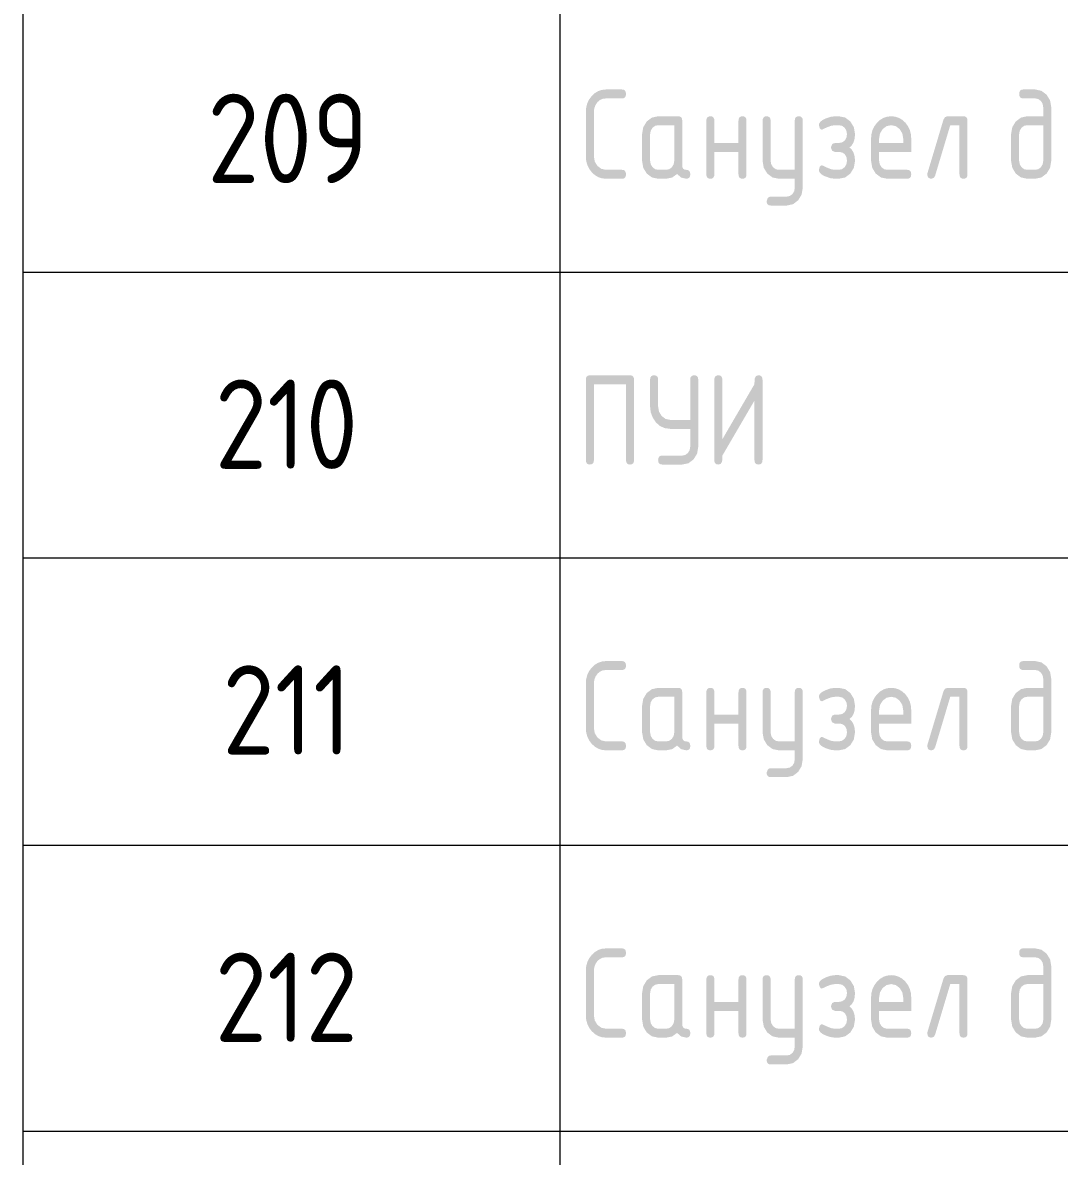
# Model space of a CAD drawing. Header units: millimetres. Extents: x -33838 to 476301, y -41806 to 120107.
# Drawn here: x 165623 to 168524, y 8621 to 11794 of the extents above; entities that cross this region are included whole.
import ezdxf

# ---------------------------------------------------------------- set-up
doc = ezdxf.new("R2010")
doc.units = ezdxf.units.MM
doc.layers.add('0_АР', color=8, linetype='Continuous', lineweight=20)
doc.styles.add('PIK', font='isocpeur.ttf', dxfattribs={"width": 0.9, "height": 250})

msp = doc.modelspace()

# ---------------------------------------------------------------- hatches: boundary and pattern name
at = {"layer": '0_АР'}
h = msp.add_hatch(color=7, dxfattribs=at)
h.dxf.hatch_style = 2
h.paths.add_polyline_path([(167299.81056, 11607.22067), (167304.73016, 11606.43597), (167308.24406, 11604.08557), (167310.35246, 11600.17457), (167311.05526, 11594.70807), (167310.35246, 11589.25017), (167308.24406, 11585.35807), (167304.73016, 11583.02657), (167299.81056, 11582.25057), (167254.88646, 11582.25057), (167245.78026, 11581.08437), (167237.88836, 11577.59277), (167231.20576, 11571.78607), (167225.72716, 11563.67457), (167222.33036, 11554.57267), (167221.20726, 11544.76797), (167221.20726, 11419.80747), (167223.66016, 11405.41387), (167231.07396, 11393.29397), (167241.94666, 11385.06017), (167254.88646, 11382.32477), (167299.81056, 11382.32477), (167304.73016, 11381.54107), (167308.24406, 11379.19667), (167310.35246, 11375.30197), (167311.05526, 11369.86737), (167310.35246, 11364.37757), (167308.24406, 11360.46907), (167304.73016, 11358.13157), (167299.81056, 11357.35477), (167254.88646, 11357.35477), (167243.65286, 11358.49247), (167233.27196, 11361.90917), (167223.74886, 11367.60997), (167215.08876, 11375.59997), (167207.89446, 11385.21267), (167202.76216, 11395.78137), (167199.68656, 11407.31117), (167198.66256, 11419.80747), (167198.66256, 11544.76797), (167199.68656, 11557.23227), (167202.76216, 11568.74577), (167207.89446, 11579.30847), (167215.08876, 11588.92027), (167223.74886, 11596.91897), (167233.27196, 11602.63867), (167243.65286, 11606.07427), (167254.88646, 11607.22067)])
h = msp.add_hatch(color=7, dxfattribs=at)
h.paths.add_polyline_path([(168501.20836, 11557.22537), (168501.20836, 11407.34997), (168497.91486, 11387.91967), (168488.08946, 11371.79657), (168473.59246, 11360.95827), (168456.28436, 11357.35477), (168433.79476, 11357.35477), (168416.39016, 11360.99277), (168401.87936, 11371.90687), (168392.08156, 11388.05747), (168388.81556, 11407.34997), (168388.81556, 11482.31527), (168392.08836, 11501.66977), (168401.93446, 11517.75837), (168416.43836, 11528.62417), (168433.79476, 11532.25537), (168478.77386, 11532.25537), (168478.77386, 11557.22537), (168477.13406, 11566.97507), (168472.26956, 11575.02967), (168465.04176, 11580.43847), (168456.28436, 11582.25057), (168422.54996, 11582.25057), (168417.63896, 11583.02657), (168414.14396, 11585.35807), (168412.05446, 11589.25017), (168411.36026, 11594.70807), (168412.05446, 11600.17457), (168414.14396, 11604.08557), (168417.63896, 11606.43597), (168422.54996, 11607.22067), (168456.28436, 11607.22067), (168473.66136, 11603.55507), (168488.14456, 11592.61347), (168497.94246, 11576.49037)])
h.paths.add_polyline_path([(168478.77386, 11407.34997), (168478.77386, 11507.28527), (168433.79476, 11507.28527), (168425.10616, 11505.43877), (168417.86466, 11499.95417), (168412.97946, 11491.89947), (168411.36026, 11482.31527), (168411.36026, 11407.34997), (168413.01396, 11397.80707), (168417.97486, 11389.71107), (168425.22336, 11384.15757), (168433.79476, 11382.32477), (168456.28436, 11382.32477), (168464.93146, 11384.14377), (168472.21446, 11389.60087), (168477.12716, 11397.68987)])
h = msp.add_hatch(color=7, dxfattribs=at)
h.paths.add_polyline_path([(167490.99586, 11369.86737), (167490.29306, 11364.37757), (167488.18466, 11360.46907), (167484.67066, 11358.13157), (167479.75106, 11357.35477), (167465.48146, 11360.66207), (167454.06436, 11370.58387), (167440.20826, 11360.66207), (167423.58216, 11357.35477), (167401.09266, 11357.35477), (167383.68796, 11360.95827), (167369.17726, 11371.79657), (167359.37936, 11387.91967), (167356.11346, 11407.34997), (167356.11346, 11482.31527), (167359.37936, 11501.66977), (167369.17726, 11517.75837), (167383.68796, 11528.62417), (167401.09266, 11532.25537), (167457.26146, 11532.25537), (167462.18106, 11531.47077), (167465.69506, 11529.12027), (167467.80346, 11525.20927), (167468.50626, 11519.74277), (167468.50626, 11394.83737), (167469.20906, 11389.34757), (167471.31746, 11385.43917), (167474.83146, 11383.10167), (167479.75106, 11382.32477), (167484.67066, 11381.54107), (167488.18466, 11379.19667), (167490.29306, 11375.30197)])
h.paths.add_polyline_path([(167446.07176, 11507.28527), (167401.09266, 11507.28527), (167392.40406, 11505.43877), (167385.16246, 11499.95417), (167380.27736, 11491.89947), (167378.65816, 11482.31527), (167378.65816, 11407.34997), (167380.31176, 11397.80707), (167385.27276, 11389.71107), (167392.52126, 11384.15757), (167401.09266, 11382.32477), (167423.58216, 11382.32477), (167432.22936, 11384.14377), (167439.51236, 11389.60087), (167444.42506, 11397.68987), (167446.07176, 11407.34997)])
h = msp.add_hatch(color=7, dxfattribs=at)
h.dxf.hatch_style = 2
h.paths.add_polyline_path([(167558.42246, 11432.31997), (167558.42246, 11369.86737), (167557.71966, 11364.37757), (167555.61126, 11360.46907), (167552.09726, 11358.13157), (167547.17766, 11357.35477), (167542.22626, 11358.13157), (167538.69586, 11360.46907), (167536.58146, 11364.37757), (167535.87776, 11369.86737), (167535.87776, 11519.74277), (167536.58146, 11525.20927), (167538.69586, 11529.12027), (167542.22626, 11531.47077), (167547.17766, 11532.25537), (167552.09726, 11531.47077), (167555.61126, 11529.12027), (167557.71966, 11525.20927), (167558.42246, 11519.74277), (167558.42246, 11457.29007), (167625.83616, 11457.29007), (167625.83616, 11519.74277), (167626.53026, 11525.20927), (167628.61976, 11529.12027), (167632.11476, 11531.47077), (167637.02576, 11532.25537), (167641.94536, 11531.47077), (167645.45936, 11529.12027), (167647.56776, 11525.20927), (167648.27056, 11519.74277), (167648.27056, 11369.86737), (167647.56776, 11364.37757), (167645.45936, 11360.46907), (167641.94536, 11358.13157), (167637.02576, 11357.35477), (167632.11476, 11358.13157), (167628.61976, 11360.46907), (167626.53026, 11364.37757), (167625.83616, 11369.86737), (167625.83616, 11432.31997)])
h = msp.add_hatch(color=7, dxfattribs=at)
h.dxf.hatch_style = 2
h.paths.add_polyline_path([(167783.28706, 11331.99887), (167783.28706, 11357.35477), (167738.30786, 11357.35477), (167720.90326, 11360.99277), (167706.39256, 11371.90687), (167696.59466, 11388.05747), (167693.32876, 11407.34997), (167693.32876, 11519.74277), (167694.03236, 11525.20927), (167696.14676, 11529.12027), (167699.67716, 11531.47077), (167704.62866, 11532.25537), (167709.54826, 11531.47077), (167713.06226, 11529.12027), (167715.17066, 11525.20927), (167715.87346, 11519.74277), (167715.87346, 11407.34997), (167717.52706, 11397.80707), (167722.48796, 11389.71107), (167729.73646, 11384.15757), (167738.30786, 11382.32477), (167783.28706, 11382.32477), (167783.28706, 11519.74277), (167783.98126, 11525.20927), (167786.07066, 11529.12027), (167789.56576, 11531.47077), (167794.47676, 11532.25537), (167799.39636, 11531.47077), (167802.91036, 11529.12027), (167805.01876, 11525.20927), (167805.72156, 11519.74277), (167805.72156, 11332.38467), (167802.50376, 11313.11967), (167792.87816, 11296.99667), (167778.56036, 11286.05507), (167761.34866, 11282.38947), (167715.87346, 11282.38947), (167710.95386, 11283.17407), (167707.43986, 11285.52447), (167705.33146, 11289.43557), (167704.62866, 11294.90207), (167707.99106, 11303.61127), (167711.66356, 11306.43627), (167715.87346, 11307.35947), (167760.79746, 11307.35947), (167769.55486, 11309.13027), (167776.78266, 11314.41507), (167781.64716, 11322.31807)])
h = msp.add_hatch(color=7, dxfattribs=at)
h.dxf.hatch_style = 2
h.paths.add_polyline_path([(167929.49316, 11407.34997), (167928.00486, 11417.80927), (167923.54006, 11425.70547), (167917.64206, 11430.12207), (167910.25576, 11432.09957), (167895.75886, 11432.31997), (167887.76616, 11435.90287), (167884.51406, 11444.83257), (167887.82136, 11453.81737), (167892.27926, 11456.57347), (167899.01096, 11457.51057), (167902.42856, 11457.51057), (167905.95626, 11457.29007), (167916.01596, 11459.07467), (167923.42986, 11464.45587), (167927.97046, 11472.51737), (167929.49316, 11482.31527), (167927.85336, 11492.03727), (167922.98886, 11500.06437), (167915.76106, 11505.47317), (167907.00356, 11507.28527), (167895.75886, 11507.28527), (167885.28576, 11505.68677), (167872.66286, 11500.94637), (167862.47916, 11496.18517), (167859.32346, 11494.60737), (167856.09196, 11495.73047), (167853.31526, 11499.12727), (167850.77966, 11507.83647), (167851.92776, 11512.64157), (167855.37536, 11517.21407), (167861.12786, 11521.54887), (167869.19026, 11525.64077), (167883.48736, 11530.60167), (167895.75886, 11532.25537), (167907.00356, 11532.25537), (167924.40826, 11528.62417), (167938.91896, 11517.75837), (167948.66856, 11501.66977), (167951.92766, 11482.31527), (167950.95786, 11469.93187), (167948.05536, 11459.56387), (167943.23046, 11451.20087), (167936.49366, 11444.83257), (167943.23046, 11438.27827), (167948.05536, 11429.85337), (167950.95786, 11419.54737), (167951.92766, 11407.34997), (167948.66856, 11387.91967), (167938.91896, 11371.79657), (167924.40826, 11360.95827), (167907.00356, 11357.35477), (167895.75886, 11357.35477), (167883.19796, 11358.96707), (167869.02486, 11363.80397), (167861.03486, 11367.75117), (167855.33406, 11372.06527), (167851.91736, 11376.74117), (167850.77966, 11381.77357), (167853.31526, 11390.48277), (167856.13336, 11393.85897), (167859.48886, 11395.00277), (167863.16826, 11393.40417), (167873.21406, 11388.66377), (167885.41666, 11383.90267), (167895.75886, 11382.32477), (167907.00356, 11382.32477), (167915.60256, 11384.14377), (167922.87856, 11389.60087), (167927.83956, 11397.68987)])
h = msp.add_hatch(color=7, dxfattribs=at)
h.paths.add_polyline_path([(168053.14066, 11507.28527), (168040.20096, 11504.52237), (168029.32816, 11496.26097), (168021.91436, 11484.14807), (168019.46146, 11469.80267), (168019.46146, 11457.29007), (168086.87506, 11457.29007), (168086.87506, 11469.80267), (168084.39456, 11484.14807), (168076.95316, 11496.26097), (168066.03916, 11504.52237)])
h.paths.add_polyline_path([(168019.46146, 11432.31997), (168019.46146, 11407.34997), (168021.11506, 11397.80707), (168026.07606, 11389.71107), (168033.32456, 11384.15757), (168041.89586, 11382.32477), (168098.06476, 11382.32477), (168102.98436, 11381.54107), (168106.49836, 11379.19667), (168108.60676, 11375.30197), (168109.30956, 11369.86737), (168108.60676, 11364.37757), (168106.49836, 11360.46907), (168102.98436, 11358.13157), (168098.06476, 11357.35477), (168041.89586, 11357.35477), (168024.49126, 11360.95827), (168009.98056, 11371.79657), (168000.18266, 11387.91967), (167996.91676, 11407.34997), (167996.91676, 11469.80267), (167997.94076, 11482.26697), (168001.01636, 11493.78057), (168006.14876, 11504.34317), (168013.34296, 11513.95497), (168022.00306, 11521.95367), (168031.52616, 11527.67337), (168041.90706, 11531.10897), (168053.14066, 11532.25537), (168064.50006, 11531.12017), (168074.93436, 11527.72157), (168084.44886, 11522.06997), (168093.04866, 11514.17547), (168100.14726, 11504.61447), (168105.23056, 11494.03547), (168108.28806, 11482.43327), (168109.30956, 11469.80267), (168109.30956, 11432.31997)])
h = msp.add_hatch(color=7, dxfattribs=at)
h.dxf.hatch_style = 2
h.paths.add_polyline_path([(168210.59166, 11532.25537), (168255.51566, 11532.25537), (168260.43526, 11531.47077), (168263.94926, 11529.12027), (168266.05766, 11525.20927), (168266.76046, 11519.74277), (168266.76046, 11369.86737), (168266.05766, 11364.37757), (168263.94926, 11360.46907), (168260.43526, 11358.13157), (168255.51566, 11357.35477), (168250.60466, 11358.13157), (168247.10966, 11360.46907), (168245.02016, 11364.37757), (168244.32596, 11369.86737), (168244.32596, 11507.28527), (168218.58426, 11507.28527), (168176.19576, 11365.89857), (168172.25456, 11359.47687), (168165.66756, 11357.35477), (168160.71616, 11358.14197), (168157.18576, 11360.51047), (168155.07136, 11364.47057), (168154.36766, 11370.03267), (168154.91886, 11373.83607), (168199.34686, 11522.05787), (168203.68766, 11529.69907)])
h = msp.add_hatch(color=7, dxfattribs=at)
h.dxf.hatch_style = 2
h.paths.add_polyline_path([(167209.96246, 10807.11887), (167322.30006, 10807.11887), (167327.21966, 10806.33427), (167330.73366, 10803.98387), (167332.84206, 10800.07277), (167333.54486, 10794.60627), (167333.54486, 10569.76557), (167332.84206, 10564.27587), (167330.73366, 10560.36737), (167327.21966, 10558.02987), (167322.30006, 10557.25297), (167317.38046, 10558.02987), (167313.86646, 10560.36737), (167311.75806, 10564.27587), (167311.05526, 10569.76557), (167311.05526, 10782.14887), (167221.20726, 10782.14887), (167221.20726, 10569.76557), (167220.50446, 10564.27587), (167218.39606, 10560.36737), (167214.88206, 10558.02987), (167209.96246, 10557.25297), (167205.01096, 10558.02987), (167201.48056, 10560.36737), (167199.36616, 10564.27587), (167198.66256, 10569.76557), (167198.66256, 10794.60627), (167199.36616, 10800.07277), (167201.48056, 10803.98387), (167205.01096, 10806.33427)])
h = msp.add_hatch(color=7, dxfattribs=at)
h.dxf.hatch_style = 2
h.paths.add_polyline_path([(167490.81966, 10657.18837), (167434.65076, 10657.18837), (167419.59146, 10659.12277), (167406.49056, 10664.93287), (167395.34316, 10674.62917), (167386.14386, 10688.22177), (167380.34236, 10703.10457), (167378.42686, 10719.64107), (167378.42686, 10794.60627), (167379.13056, 10800.07277), (167381.24496, 10803.98387), (167384.77526, 10806.33427), (167389.72676, 10807.11887), (167394.64636, 10806.33427), (167398.16036, 10803.98387), (167400.26876, 10800.07277), (167400.97156, 10794.60627), (167400.97156, 10719.64107), (167403.42446, 10705.25427), (167410.83826, 10693.18267), (167421.71106, 10684.94897), (167434.65076, 10682.21347), (167490.81966, 10682.21347), (167490.81966, 10794.60627), (167491.52246, 10800.07277), (167493.63086, 10803.98387), (167497.14486, 10806.33427), (167502.06446, 10807.11887), (167506.98406, 10806.33427), (167510.49806, 10803.98387), (167512.60646, 10800.07277), (167513.30926, 10794.60627), (167513.30926, 10607.24827), (167510.05016, 10587.81787), (167500.30056, 10571.69487), (167485.78976, 10560.85657), (167468.38516, 10557.25297), (167412.16126, 10557.25297), (167407.25026, 10558.02987), (167403.75516, 10560.36737), (167401.66576, 10564.27587), (167400.97156, 10569.76557), (167401.66576, 10575.20027), (167403.75516, 10579.09487), (167407.25026, 10581.43927), (167412.16126, 10582.22307), (167468.38516, 10582.22307), (167476.98416, 10584.04207), (167484.26016, 10589.49907), (167489.17286, 10597.58817), (167490.81966, 10607.24827)])
h = msp.add_hatch(color=7, dxfattribs=at)
h.dxf.hatch_style = 2
h.paths.add_polyline_path([(167681.82876, 10807.11887), (167686.74836, 10806.33427), (167690.26236, 10803.98387), (167692.37076, 10800.07277), (167693.07356, 10794.60627), (167693.07356, 10569.76557), (167692.37076, 10564.27587), (167690.26236, 10560.36737), (167686.74836, 10558.02987), (167681.82876, 10557.25297), (167676.90916, 10558.02987), (167673.39516, 10560.36737), (167671.28676, 10564.27587), (167670.58396, 10569.76557), (167670.58396, 10736.34287), (167580.73586, 10582.22307), (167580.54296, 10571.52947), (167580.01936, 10565.96217), (167576.34686, 10559.41657), (167569.49106, 10557.25297), (167564.53966, 10558.02987), (167561.00926, 10560.36737), (167558.89486, 10564.27587), (167558.19116, 10569.76557), (167558.19116, 10794.60627), (167558.89486, 10800.07277), (167561.00926, 10803.98387), (167564.53966, 10806.33427), (167569.49106, 10807.11887), (167574.41066, 10806.33427), (167577.92466, 10803.98387), (167580.03306, 10800.07277), (167580.73586, 10794.60627), (167580.73586, 10628.02907), (167670.58396, 10782.14887), (167670.75626, 10792.82177), (167671.30056, 10798.40967), (167674.93166, 10804.93467)])
h = msp.add_hatch(color=7, dxfattribs=at)
h.dxf.hatch_style = 2
h.paths.add_polyline_path([(167299.81056, 10007.01717), (167304.73016, 10006.23257), (167308.24406, 10003.88217), (167310.35246, 9999.97107), (167311.05526, 9994.50457), (167310.35246, 9989.04667), (167308.24406, 9985.15457), (167304.73016, 9982.82317), (167299.81056, 9982.04717), (167254.88646, 9982.04717), (167245.78026, 9980.88097), (167237.88836, 9977.38937), (167231.20576, 9971.58267), (167225.72716, 9963.47117), (167222.33036, 9954.36927), (167221.20726, 9944.56447), (167221.20726, 9819.60397), (167223.66016, 9805.21037), (167231.07396, 9793.09057), (167241.94666, 9784.85677), (167254.88646, 9782.12137), (167299.81056, 9782.12137), (167304.73016, 9781.33757), (167308.24406, 9778.99317), (167310.35246, 9775.09847), (167311.05526, 9769.66387), (167310.35246, 9764.17407), (167308.24406, 9760.26567), (167304.73016, 9757.92817), (167299.81056, 9757.15127), (167254.88646, 9757.15127), (167243.65286, 9758.28907), (167233.27196, 9761.70567), (167223.74886, 9767.40647), (167215.08876, 9775.39647), (167207.89446, 9785.00917), (167202.76216, 9795.57787), (167199.68656, 9807.10777), (167198.66256, 9819.60397), (167198.66256, 9944.56447), (167199.68656, 9957.02887), (167202.76216, 9968.54237), (167207.89446, 9979.10497), (167215.08876, 9988.71687), (167223.74886, 9996.71547), (167233.27196, 10002.43517), (167243.65286, 10005.87077), (167254.88646, 10007.01717)])
h = msp.add_hatch(color=7, dxfattribs=at)
h.paths.add_polyline_path([(168501.20836, 9957.02197), (168501.20836, 9807.14647), (168497.91486, 9787.71617), (168488.08946, 9771.59317), (168473.59246, 9760.75487), (168456.28436, 9757.15127), (168433.79476, 9757.15127), (168416.39016, 9760.78927), (168401.87936, 9771.70337), (168392.08156, 9787.85397), (168388.81556, 9807.14647), (168388.81556, 9882.11177), (168392.08836, 9901.46637), (168401.93446, 9917.55497), (168416.43836, 9928.42077), (168433.79476, 9932.05187), (168478.77386, 9932.05187), (168478.77386, 9957.02197), (168477.13406, 9966.77157), (168472.26956, 9974.82617), (168465.04176, 9980.23497), (168456.28436, 9982.04717), (168422.54996, 9982.04717), (168417.63896, 9982.82317), (168414.14396, 9985.15457), (168412.05446, 9989.04667), (168411.36026, 9994.50457), (168412.05446, 9999.97107), (168414.14396, 10003.88217), (168417.63896, 10006.23257), (168422.54996, 10007.01717), (168456.28436, 10007.01717), (168473.66136, 10003.35157), (168488.14456, 9992.40997), (168497.94246, 9976.28697)])
h.paths.add_polyline_path([(168478.77386, 9807.14647), (168478.77386, 9907.08187), (168433.79476, 9907.08187), (168425.10616, 9905.23527), (168417.86466, 9899.75067), (168412.97946, 9891.69607), (168411.36026, 9882.11177), (168411.36026, 9807.14647), (168413.01396, 9797.60357), (168417.97486, 9789.50767), (168425.22336, 9783.95417), (168433.79476, 9782.12137), (168456.28436, 9782.12137), (168464.93146, 9783.94037), (168472.21446, 9789.39737), (168477.12716, 9797.48647)])
h = msp.add_hatch(color=7, dxfattribs=at)
h.paths.add_polyline_path([(167490.99586, 9769.66387), (167490.29306, 9764.17407), (167488.18466, 9760.26567), (167484.67066, 9757.92817), (167479.75106, 9757.15127), (167465.48146, 9760.45857), (167454.06436, 9770.38047), (167440.20826, 9760.45857), (167423.58216, 9757.15127), (167401.09266, 9757.15127), (167383.68796, 9760.75487), (167369.17726, 9771.59317), (167359.37936, 9787.71617), (167356.11346, 9807.14647), (167356.11346, 9882.11177), (167359.37936, 9901.46637), (167369.17726, 9917.55497), (167383.68796, 9928.42077), (167401.09266, 9932.05187), (167457.26146, 9932.05187), (167462.18106, 9931.26727), (167465.69506, 9928.91687), (167467.80346, 9925.00577), (167468.50626, 9919.53927), (167468.50626, 9794.63397), (167469.20906, 9789.14417), (167471.31746, 9785.23567), (167474.83146, 9782.89817), (167479.75106, 9782.12137), (167484.67066, 9781.33757), (167488.18466, 9778.99317), (167490.29306, 9775.09847)])
h.paths.add_polyline_path([(167446.07176, 9907.08187), (167401.09266, 9907.08187), (167392.40406, 9905.23527), (167385.16246, 9899.75067), (167380.27736, 9891.69607), (167378.65816, 9882.11177), (167378.65816, 9807.14647), (167380.31176, 9797.60357), (167385.27276, 9789.50767), (167392.52126, 9783.95417), (167401.09266, 9782.12137), (167423.58216, 9782.12137), (167432.22936, 9783.94037), (167439.51236, 9789.39737), (167444.42506, 9797.48647), (167446.07176, 9807.14647)])
h = msp.add_hatch(color=7, dxfattribs=at)
h.dxf.hatch_style = 2
h.paths.add_polyline_path([(167558.42246, 9832.11657), (167558.42246, 9769.66387), (167557.71966, 9764.17407), (167555.61126, 9760.26567), (167552.09726, 9757.92817), (167547.17766, 9757.15127), (167542.22626, 9757.92817), (167538.69586, 9760.26567), (167536.58146, 9764.17407), (167535.87776, 9769.66387), (167535.87776, 9919.53927), (167536.58146, 9925.00577), (167538.69586, 9928.91687), (167542.22626, 9931.26727), (167547.17766, 9932.05187), (167552.09726, 9931.26727), (167555.61126, 9928.91687), (167557.71966, 9925.00577), (167558.42246, 9919.53927), (167558.42246, 9857.08657), (167625.83616, 9857.08657), (167625.83616, 9919.53927), (167626.53026, 9925.00577), (167628.61976, 9928.91687), (167632.11476, 9931.26727), (167637.02576, 9932.05187), (167641.94536, 9931.26727), (167645.45936, 9928.91687), (167647.56776, 9925.00577), (167648.27056, 9919.53927), (167648.27056, 9769.66387), (167647.56776, 9764.17407), (167645.45936, 9760.26567), (167641.94536, 9757.92817), (167637.02576, 9757.15127), (167632.11476, 9757.92817), (167628.61976, 9760.26567), (167626.53026, 9764.17407), (167625.83616, 9769.66387), (167625.83616, 9832.11657)])
h = msp.add_hatch(color=7, dxfattribs=at)
h.dxf.hatch_style = 2
h.paths.add_polyline_path([(167783.28706, 9731.79537), (167783.28706, 9757.15127), (167738.30786, 9757.15127), (167720.90326, 9760.78927), (167706.39256, 9771.70337), (167696.59466, 9787.85397), (167693.32876, 9807.14647), (167693.32876, 9919.53927), (167694.03236, 9925.00577), (167696.14676, 9928.91687), (167699.67716, 9931.26727), (167704.62866, 9932.05187), (167709.54826, 9931.26727), (167713.06226, 9928.91687), (167715.17066, 9925.00577), (167715.87346, 9919.53927), (167715.87346, 9807.14647), (167717.52706, 9797.60357), (167722.48796, 9789.50767), (167729.73646, 9783.95417), (167738.30786, 9782.12137), (167783.28706, 9782.12137), (167783.28706, 9919.53927), (167783.98126, 9925.00577), (167786.07066, 9928.91687), (167789.56576, 9931.26727), (167794.47676, 9932.05187), (167799.39636, 9931.26727), (167802.91036, 9928.91687), (167805.01876, 9925.00577), (167805.72156, 9919.53927), (167805.72156, 9732.18127), (167802.50376, 9712.91627), (167792.87816, 9696.79317), (167778.56036, 9685.85157), (167761.34866, 9682.18597), (167715.87346, 9682.18597), (167710.95386, 9682.97067), (167707.43986, 9685.32107), (167705.33146, 9689.23207), (167704.62866, 9694.69857), (167707.99106, 9703.40777), (167711.66356, 9706.23277), (167715.87346, 9707.15607), (167760.79746, 9707.15607), (167769.55486, 9708.92687), (167776.78266, 9714.21157), (167781.64716, 9722.11467)])
h = msp.add_hatch(color=7, dxfattribs=at)
h.dxf.hatch_style = 2
h.paths.add_polyline_path([(167929.49316, 9807.14647), (167928.00486, 9817.60587), (167923.54006, 9825.50197), (167917.64206, 9829.91857), (167910.25576, 9831.89607), (167895.75886, 9832.11657), (167887.76616, 9835.69947), (167884.51406, 9844.62917), (167887.82136, 9853.61397), (167892.27926, 9856.37007), (167899.01096, 9857.30707), (167902.42856, 9857.30707), (167905.95626, 9857.08657), (167916.01596, 9858.87117), (167923.42986, 9864.25237), (167927.97046, 9872.31397), (167929.49316, 9882.11177), (167927.85336, 9891.83387), (167922.98886, 9899.86097), (167915.76106, 9905.26977), (167907.00356, 9907.08187), (167895.75886, 9907.08187), (167885.28576, 9905.48327), (167872.66286, 9900.74287), (167862.47916, 9895.98177), (167859.32346, 9894.40387), (167856.09196, 9895.52697), (167853.31526, 9898.92387), (167850.77966, 9907.63307), (167851.92776, 9912.43807), (167855.37536, 9917.01057), (167861.12786, 9921.34537), (167869.19026, 9925.43727), (167883.48736, 9930.39827), (167895.75886, 9932.05187), (167907.00356, 9932.05187), (167924.40826, 9928.42077), (167938.91896, 9917.55497), (167948.66856, 9901.46637), (167951.92766, 9882.11177), (167950.95786, 9869.72837), (167948.05536, 9859.36037), (167943.23046, 9850.99737), (167936.49366, 9844.62917), (167943.23046, 9838.07487), (167948.05536, 9829.64987), (167950.95786, 9819.34387), (167951.92766, 9807.14647), (167948.66856, 9787.71617), (167938.91896, 9771.59317), (167924.40826, 9760.75487), (167907.00356, 9757.15127), (167895.75886, 9757.15127), (167883.19796, 9758.76357), (167869.02486, 9763.60047), (167861.03486, 9767.54777), (167855.33406, 9771.86187), (167851.91736, 9776.53767), (167850.77966, 9781.57017), (167853.31526, 9790.27937), (167856.13336, 9793.65547), (167859.48886, 9794.79927), (167863.16826, 9793.20077), (167873.21406, 9788.46027), (167885.41666, 9783.69917), (167895.75886, 9782.12137), (167907.00356, 9782.12137), (167915.60256, 9783.94037), (167922.87856, 9789.39737), (167927.83956, 9797.48647)])
h = msp.add_hatch(color=7, dxfattribs=at)
h.paths.add_polyline_path([(168053.14066, 9907.08187), (168040.20096, 9904.31887), (168029.32816, 9896.05757), (168021.91436, 9883.94457), (168019.46146, 9869.59917), (168019.46146, 9857.08657), (168086.87506, 9857.08657), (168086.87506, 9869.59917), (168084.39456, 9883.94457), (168076.95316, 9896.05757), (168066.03916, 9904.31887)])
h.paths.add_polyline_path([(168019.46146, 9832.11657), (168019.46146, 9807.14647), (168021.11506, 9797.60357), (168026.07606, 9789.50767), (168033.32456, 9783.95417), (168041.89586, 9782.12137), (168098.06476, 9782.12137), (168102.98436, 9781.33757), (168106.49836, 9778.99317), (168108.60676, 9775.09847), (168109.30956, 9769.66387), (168108.60676, 9764.17407), (168106.49836, 9760.26567), (168102.98436, 9757.92817), (168098.06476, 9757.15127), (168041.89586, 9757.15127), (168024.49126, 9760.75487), (168009.98056, 9771.59317), (168000.18266, 9787.71617), (167996.91676, 9807.14647), (167996.91676, 9869.59917), (167997.94076, 9882.06357), (168001.01636, 9893.57707), (168006.14876, 9904.13977), (168013.34296, 9913.75157), (168022.00306, 9921.75017), (168031.52616, 9927.46987), (168041.90706, 9930.90557), (168053.14066, 9932.05187), (168064.50006, 9930.91677), (168074.93436, 9927.51817), (168084.44886, 9921.86647), (168093.04866, 9913.97207), (168100.14726, 9904.41107), (168105.23056, 9893.83197), (168108.28806, 9882.22977), (168109.30956, 9869.59917), (168109.30956, 9832.11657)])
h = msp.add_hatch(color=7, dxfattribs=at)
h.dxf.hatch_style = 2
h.paths.add_polyline_path([(168210.59166, 9932.05187), (168255.51566, 9932.05187), (168260.43526, 9931.26727), (168263.94926, 9928.91687), (168266.05766, 9925.00577), (168266.76046, 9919.53927), (168266.76046, 9769.66387), (168266.05766, 9764.17407), (168263.94926, 9760.26567), (168260.43526, 9757.92817), (168255.51566, 9757.15127), (168250.60466, 9757.92817), (168247.10966, 9760.26567), (168245.02016, 9764.17407), (168244.32596, 9769.66387), (168244.32596, 9907.08187), (168218.58426, 9907.08187), (168176.19576, 9765.69517), (168172.25456, 9759.27347), (168165.66756, 9757.15127), (168160.71616, 9757.93847), (168157.18576, 9760.30697), (168155.07136, 9764.26717), (168154.36766, 9769.82927), (168154.91886, 9773.63267), (168199.34686, 9921.85437), (168203.68766, 9929.49567)])
h = msp.add_hatch(color=7, dxfattribs=at)
h.dxf.hatch_style = 2
h.paths.add_polyline_path([(167299.81056, 9202.68207), (167304.73016, 9201.89747), (167308.24406, 9199.54707), (167310.35246, 9195.63607), (167311.05526, 9190.16947), (167310.35246, 9184.71167), (167308.24406, 9180.81957), (167304.73016, 9178.48807), (167299.81056, 9177.71207), (167254.88646, 9177.71207), (167245.78026, 9176.54587), (167237.88836, 9173.05427), (167231.20576, 9167.24757), (167225.72716, 9159.13607), (167222.33036, 9150.03417), (167221.20726, 9140.22937), (167221.20726, 9015.26887), (167223.66016, 9000.87527), (167231.07396, 8988.75547), (167241.94666, 8980.52167), (167254.88646, 8977.78627), (167299.81056, 8977.78627), (167304.73016, 8977.00247), (167308.24406, 8974.65817), (167310.35246, 8970.76347), (167311.05526, 8965.32877), (167310.35246, 8959.83907), (167308.24406, 8955.93057), (167304.73016, 8953.59307), (167299.81056, 8952.81617), (167254.88646, 8952.81617), (167243.65286, 8953.95397), (167233.27196, 8957.37067), (167223.74886, 8963.07137), (167215.08876, 8971.06147), (167207.89446, 8980.67417), (167202.76216, 8991.24277), (167199.68656, 9002.77267), (167198.66256, 9015.26887), (167198.66256, 9140.22937), (167199.68656, 9152.69377), (167202.76216, 9164.20727), (167207.89446, 9174.76997), (167215.08876, 9184.38177), (167223.74886, 9192.38037), (167233.27196, 9198.10017), (167243.65286, 9201.53577), (167254.88646, 9202.68207)])
h = msp.add_hatch(color=7, dxfattribs=at)
h.paths.add_polyline_path([(168501.20836, 9152.68687), (168501.20836, 9002.81147), (168497.91486, 8983.38107), (168488.08946, 8967.25807), (168473.59246, 8956.41977), (168456.28436, 8952.81617), (168433.79476, 8952.81617), (168416.39016, 8956.45427), (168401.87936, 8967.36827), (168392.08156, 8983.51887), (168388.81556, 9002.81147), (168388.81556, 9077.77677), (168392.08836, 9097.13127), (168401.93446, 9113.21987), (168416.43836, 9124.08567), (168433.79476, 9127.71687), (168478.77386, 9127.71687), (168478.77386, 9152.68687), (168477.13406, 9162.43647), (168472.26956, 9170.49117), (168465.04176, 9175.89997), (168456.28436, 9177.71207), (168422.54996, 9177.71207), (168417.63896, 9178.48807), (168414.14396, 9180.81957), (168412.05446, 9184.71167), (168411.36026, 9190.16947), (168412.05446, 9195.63607), (168414.14396, 9199.54707), (168417.63896, 9201.89747), (168422.54996, 9202.68207), (168456.28436, 9202.68207), (168473.66136, 9199.01657), (168488.14456, 9188.07487), (168497.94246, 9171.95187)])
h.paths.add_polyline_path([(168478.77386, 9002.81147), (168478.77386, 9102.74677), (168433.79476, 9102.74677), (168425.10616, 9100.90017), (168417.86466, 9095.41557), (168412.97946, 9087.36097), (168411.36026, 9077.77677), (168411.36026, 9002.81147), (168413.01396, 8993.26857), (168417.97486, 8985.17257), (168425.22336, 8979.61907), (168433.79476, 8977.78627), (168456.28436, 8977.78627), (168464.93146, 8979.60527), (168472.21446, 8985.06227), (168477.12716, 8993.15137)])
h = msp.add_hatch(color=7, dxfattribs=at)
h.paths.add_polyline_path([(167490.99586, 8965.32877), (167490.29306, 8959.83907), (167488.18466, 8955.93057), (167484.67066, 8953.59307), (167479.75106, 8952.81617), (167465.48146, 8956.12347), (167454.06436, 8966.04537), (167440.20826, 8956.12347), (167423.58216, 8952.81617), (167401.09266, 8952.81617), (167383.68796, 8956.41977), (167369.17726, 8967.25807), (167359.37936, 8983.38107), (167356.11346, 9002.81147), (167356.11346, 9077.77677), (167359.37936, 9097.13127), (167369.17726, 9113.21987), (167383.68796, 9124.08567), (167401.09266, 9127.71687), (167457.26146, 9127.71687), (167462.18106, 9126.93217), (167465.69506, 9124.58177), (167467.80346, 9120.67077), (167468.50626, 9115.20427), (167468.50626, 8990.29887), (167469.20906, 8984.80907), (167471.31746, 8980.90067), (167474.83146, 8978.56317), (167479.75106, 8977.78627), (167484.67066, 8977.00247), (167488.18466, 8974.65817), (167490.29306, 8970.76347)])
h.paths.add_polyline_path([(167446.07176, 9102.74677), (167401.09266, 9102.74677), (167392.40406, 9100.90017), (167385.16246, 9095.41557), (167380.27736, 9087.36097), (167378.65816, 9077.77677), (167378.65816, 9002.81147), (167380.31176, 8993.26857), (167385.27276, 8985.17257), (167392.52126, 8979.61907), (167401.09266, 8977.78627), (167423.58216, 8977.78627), (167432.22936, 8979.60527), (167439.51236, 8985.06227), (167444.42506, 8993.15137), (167446.07176, 9002.81147)])
h = msp.add_hatch(color=7, dxfattribs=at)
h.dxf.hatch_style = 2
h.paths.add_polyline_path([(167558.42246, 9027.78147), (167558.42246, 8965.32877), (167557.71966, 8959.83907), (167555.61126, 8955.93057), (167552.09726, 8953.59307), (167547.17766, 8952.81617), (167542.22626, 8953.59307), (167538.69586, 8955.93057), (167536.58146, 8959.83907), (167535.87776, 8965.32877), (167535.87776, 9115.20427), (167536.58146, 9120.67077), (167538.69586, 9124.58177), (167542.22626, 9126.93217), (167547.17766, 9127.71687), (167552.09726, 9126.93217), (167555.61126, 9124.58177), (167557.71966, 9120.67077), (167558.42246, 9115.20427), (167558.42246, 9052.75157), (167625.83616, 9052.75157), (167625.83616, 9115.20427), (167626.53026, 9120.67077), (167628.61976, 9124.58177), (167632.11476, 9126.93217), (167637.02576, 9127.71687), (167641.94536, 9126.93217), (167645.45936, 9124.58177), (167647.56776, 9120.67077), (167648.27056, 9115.20427), (167648.27056, 8965.32877), (167647.56776, 8959.83907), (167645.45936, 8955.93057), (167641.94536, 8953.59307), (167637.02576, 8952.81617), (167632.11476, 8953.59307), (167628.61976, 8955.93057), (167626.53026, 8959.83907), (167625.83616, 8965.32877), (167625.83616, 9027.78147)])
h = msp.add_hatch(color=7, dxfattribs=at)
h.dxf.hatch_style = 2
h.paths.add_polyline_path([(167783.28706, 8927.46027), (167783.28706, 8952.81617), (167738.30786, 8952.81617), (167720.90326, 8956.45427), (167706.39256, 8967.36827), (167696.59466, 8983.51887), (167693.32876, 9002.81147), (167693.32876, 9115.20427), (167694.03236, 9120.67077), (167696.14676, 9124.58177), (167699.67716, 9126.93217), (167704.62866, 9127.71687), (167709.54826, 9126.93217), (167713.06226, 9124.58177), (167715.17066, 9120.67077), (167715.87346, 9115.20427), (167715.87346, 9002.81147), (167717.52706, 8993.26857), (167722.48796, 8985.17257), (167729.73646, 8979.61907), (167738.30786, 8977.78627), (167783.28706, 8977.78627), (167783.28706, 9115.20427), (167783.98126, 9120.67077), (167786.07066, 9124.58177), (167789.56576, 9126.93217), (167794.47676, 9127.71687), (167799.39636, 9126.93217), (167802.91036, 9124.58177), (167805.01876, 9120.67077), (167805.72156, 9115.20427), (167805.72156, 8927.84617), (167802.50376, 8908.58117), (167792.87816, 8892.45817), (167778.56036, 8881.51657), (167761.34866, 8877.85097), (167715.87346, 8877.85097), (167710.95386, 8878.63557), (167707.43986, 8880.98597), (167705.33146, 8884.89707), (167704.62866, 8890.36357), (167707.99106, 8899.07277), (167711.66356, 8901.89767), (167715.87346, 8902.82097), (167760.79746, 8902.82097), (167769.55486, 8904.59177), (167776.78266, 8909.87657), (167781.64716, 8917.77957)])
h = msp.add_hatch(color=7, dxfattribs=at)
h.dxf.hatch_style = 2
h.paths.add_polyline_path([(167929.49316, 9002.81147), (167928.00486, 9013.27077), (167923.54006, 9021.16687), (167917.64206, 9025.58357), (167910.25576, 9027.56097), (167895.75886, 9027.78147), (167887.76616, 9031.36437), (167884.51406, 9040.29407), (167887.82136, 9049.27887), (167892.27926, 9052.03497), (167899.01096, 9052.97207), (167902.42856, 9052.97207), (167905.95626, 9052.75157), (167916.01596, 9054.53607), (167923.42986, 9059.91737), (167927.97046, 9067.97887), (167929.49316, 9077.77677), (167927.85336, 9087.49877), (167922.98886, 9095.52587), (167915.76106, 9100.93467), (167907.00356, 9102.74677), (167895.75886, 9102.74677), (167885.28576, 9101.14827), (167872.66286, 9096.40777), (167862.47916, 9091.64667), (167859.32346, 9090.06887), (167856.09196, 9091.19197), (167853.31526, 9094.58877), (167850.77966, 9103.29797), (167851.92776, 9108.10307), (167855.37536, 9112.67557), (167861.12786, 9117.01037), (167869.19026, 9121.10227), (167883.48736, 9126.06317), (167895.75886, 9127.71687), (167907.00356, 9127.71687), (167924.40826, 9124.08567), (167938.91896, 9113.21987), (167948.66856, 9097.13127), (167951.92766, 9077.77677), (167950.95786, 9065.39337), (167948.05536, 9055.02527), (167943.23046, 9046.66237), (167936.49366, 9040.29407), (167943.23046, 9033.73977), (167948.05536, 9025.31477), (167950.95786, 9015.00877), (167951.92766, 9002.81147), (167948.66856, 8983.38107), (167938.91896, 8967.25807), (167924.40826, 8956.41977), (167907.00356, 8952.81617), (167895.75886, 8952.81617), (167883.19796, 8954.42857), (167869.02486, 8959.26547), (167861.03486, 8963.21267), (167855.33406, 8967.52677), (167851.91736, 8972.20267), (167850.77966, 8977.23507), (167853.31526, 8985.94427), (167856.13336, 8989.32047), (167859.48886, 8990.46427), (167863.16826, 8988.86567), (167873.21406, 8984.12527), (167885.41666, 8979.36417), (167895.75886, 8977.78627), (167907.00356, 8977.78627), (167915.60256, 8979.60527), (167922.87856, 8985.06227), (167927.83956, 8993.15137)])
h = msp.add_hatch(color=7, dxfattribs=at)
h.paths.add_polyline_path([(168053.14066, 9102.74677), (168040.20096, 9099.98377), (168029.32816, 9091.72247), (168021.91436, 9079.60947), (168019.46146, 9065.26417), (168019.46146, 9052.75157), (168086.87506, 9052.75157), (168086.87506, 9065.26417), (168084.39456, 9079.60947), (168076.95316, 9091.72247), (168066.03916, 9099.98377)])
h.paths.add_polyline_path([(168019.46146, 9027.78147), (168019.46146, 9002.81147), (168021.11506, 8993.26857), (168026.07606, 8985.17257), (168033.32456, 8979.61907), (168041.89586, 8977.78627), (168098.06476, 8977.78627), (168102.98436, 8977.00247), (168106.49836, 8974.65817), (168108.60676, 8970.76347), (168109.30956, 8965.32877), (168108.60676, 8959.83907), (168106.49836, 8955.93057), (168102.98436, 8953.59307), (168098.06476, 8952.81617), (168041.89586, 8952.81617), (168024.49126, 8956.41977), (168009.98056, 8967.25807), (168000.18266, 8983.38107), (167996.91676, 9002.81147), (167996.91676, 9065.26417), (167997.94076, 9077.72847), (168001.01636, 9089.24197), (168006.14876, 9099.80467), (168013.34296, 9109.41647), (168022.00306, 9117.41517), (168031.52616, 9123.13487), (168041.90706, 9126.57047), (168053.14066, 9127.71687), (168064.50006, 9126.58167), (168074.93436, 9123.18307), (168084.44886, 9117.53137), (168093.04866, 9109.63697), (168100.14726, 9100.07597), (168105.23056, 9089.49697), (168108.28806, 9077.89467), (168109.30956, 9065.26417), (168109.30956, 9027.78147)])
h = msp.add_hatch(color=7, dxfattribs=at)
h.dxf.hatch_style = 2
h.paths.add_polyline_path([(168210.59166, 9127.71687), (168255.51566, 9127.71687), (168260.43526, 9126.93217), (168263.94926, 9124.58177), (168266.05766, 9120.67077), (168266.76046, 9115.20427), (168266.76046, 8965.32877), (168266.05766, 8959.83907), (168263.94926, 8955.93057), (168260.43526, 8953.59307), (168255.51566, 8952.81617), (168250.60466, 8953.59307), (168247.10966, 8955.93057), (168245.02016, 8959.83907), (168244.32596, 8965.32877), (168244.32596, 9102.74677), (168218.58426, 9102.74677), (168176.19576, 8961.36007), (168172.25456, 8954.93837), (168165.66756, 8952.81617), (168160.71616, 8953.60347), (168157.18576, 8955.97197), (168155.07136, 8959.93207), (168154.36766, 8965.49417), (168154.91886, 8969.29757), (168199.34686, 9117.51937), (168203.68766, 9125.16057)])

# ---------------------------------------------------------------- linework, layer by layer
at = {"layer": '0_АР', "color": 7, "lineweight": 0}
for points in [[(165622.59136, 20315.10737), (165622.59136, -3963.11163)], [(167125.42796, 20315.10737), (167125.42796, 18312.73637), (167125.42796, 17508.40137), (167125.42796, 16708.29957), (167125.42796, 15903.96457), (167125.42796, 15103.86287), (167125.42796, 14303.76107), (167125.42796, 13499.42607), (167125.42796, 12699.32427), (167125.42796, 11894.98927), (167125.42796, 11094.88747), (167125.42796, 10294.78577), (167125.42796, 9490.45067), (167125.42796, 8690.34897), (167125.42796, 7763.24697)], [(177124.58286, 11094.88747), (175126.44516, 11094.88747), (167125.42796, 11094.88747), (165622.59136, 11094.88747)], [(177124.58286, 10294.78577), (175126.44516, 10294.78577), (167125.42796, 10294.78577), (165622.59136, 10294.78577)], [(177124.58286, 9490.45067), (175126.44516, 9490.45067), (167125.42796, 9490.45067), (165622.59136, 9490.45067)], [(177124.58286, 8690.34897), (175126.44516, 8690.34897), (167125.42796, 8690.34897), (165622.59136, 8690.34897)]]:
    msp.add_lwpolyline(points, dxfattribs=at)

# ---------------------------------------------------------------- texts
at = {"layer": '0_АР', "color": 7, "char_height": 250, "attachment_point": 1, "style": 'PIK'}
for s, insert in [('{\\fGOSTCommon|b0|i0|c0;209}', (166139.05916, 11595.23467)), ('{\\fGOSTCommon|b0|i0|c0;210}', (166160.22586, 10795.13187)), ('{\\fGOSTCommon|b0|i0|c0;211}', (166181.39256, 9995.02917)), ('{\\fGOSTCommon|b0|i0|c0;212}', (166160.22586, 9190.69577))]:
    msp.add_mtext(s, dxfattribs=dict(at, insert=insert))

doc.saveas('drawing.dxf')
